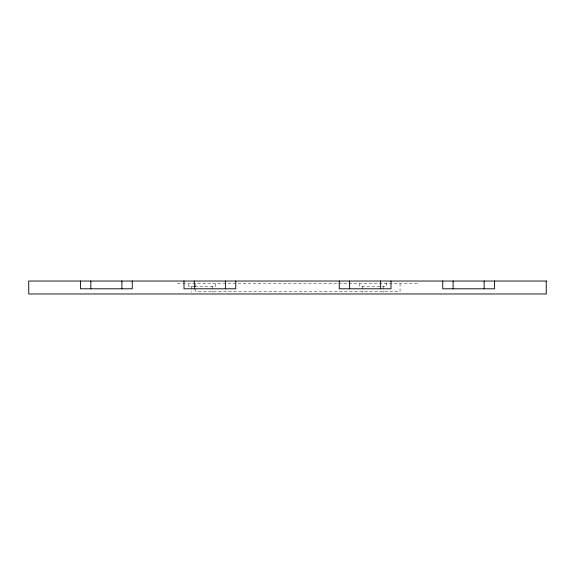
<?xml version="1.0" encoding="UTF-8"?>
<svg xmlns="http://www.w3.org/2000/svg" width="575" height="575" viewBox="0 0 575 575"><rect width="100%" height="100%" fill="white"/><g stroke="black" fill="none" stroke-linecap="round" stroke-linejoin="round"><path stroke-width="0.43" stroke-dasharray="2.88 2.16" d="M177.531 283.619L418.169 283.619M194.602 286.206L188.499 286.206L188.499 282.756M194.796 286.206L215.726 286.206L215.726 282.756M400.056 283.619L400.056 291.381L195.644 291.381L195.644 283.619M386.472 282.756L386.472 286.206L359.303 286.206L359.303 282.756M383.216 286.206L383.216 292.244M362.559 286.206L362.559 292.244M212.463 286.206L212.463 292.244M191.763 286.206L191.763 292.244"/><path stroke-width="0.86" d="M494.5 281.031L494.5 288.794L442.75 288.794L442.75 281.031M484.15 281.031L484.15 288.794M453.1 281.031L453.1 288.794M391 281.031L391 288.794L339.25 288.794L339.25 281.031M380.65 281.031L380.65 288.794M349.6 281.031L349.6 288.794M235.75 281.031L235.75 288.794L184 288.794L184 281.031M225.4 281.031L225.4 288.794M194.35 281.031L194.35 288.794M132.25 281.031L132.25 288.794L80.5 288.794L80.5 281.031M121.9 281.031L121.9 288.794M90.85 281.031L90.85 288.794M546.25 281.031L28.75 281.031L28.75 293.969L546.25 293.969L546.25 281.031"/></g></svg>
